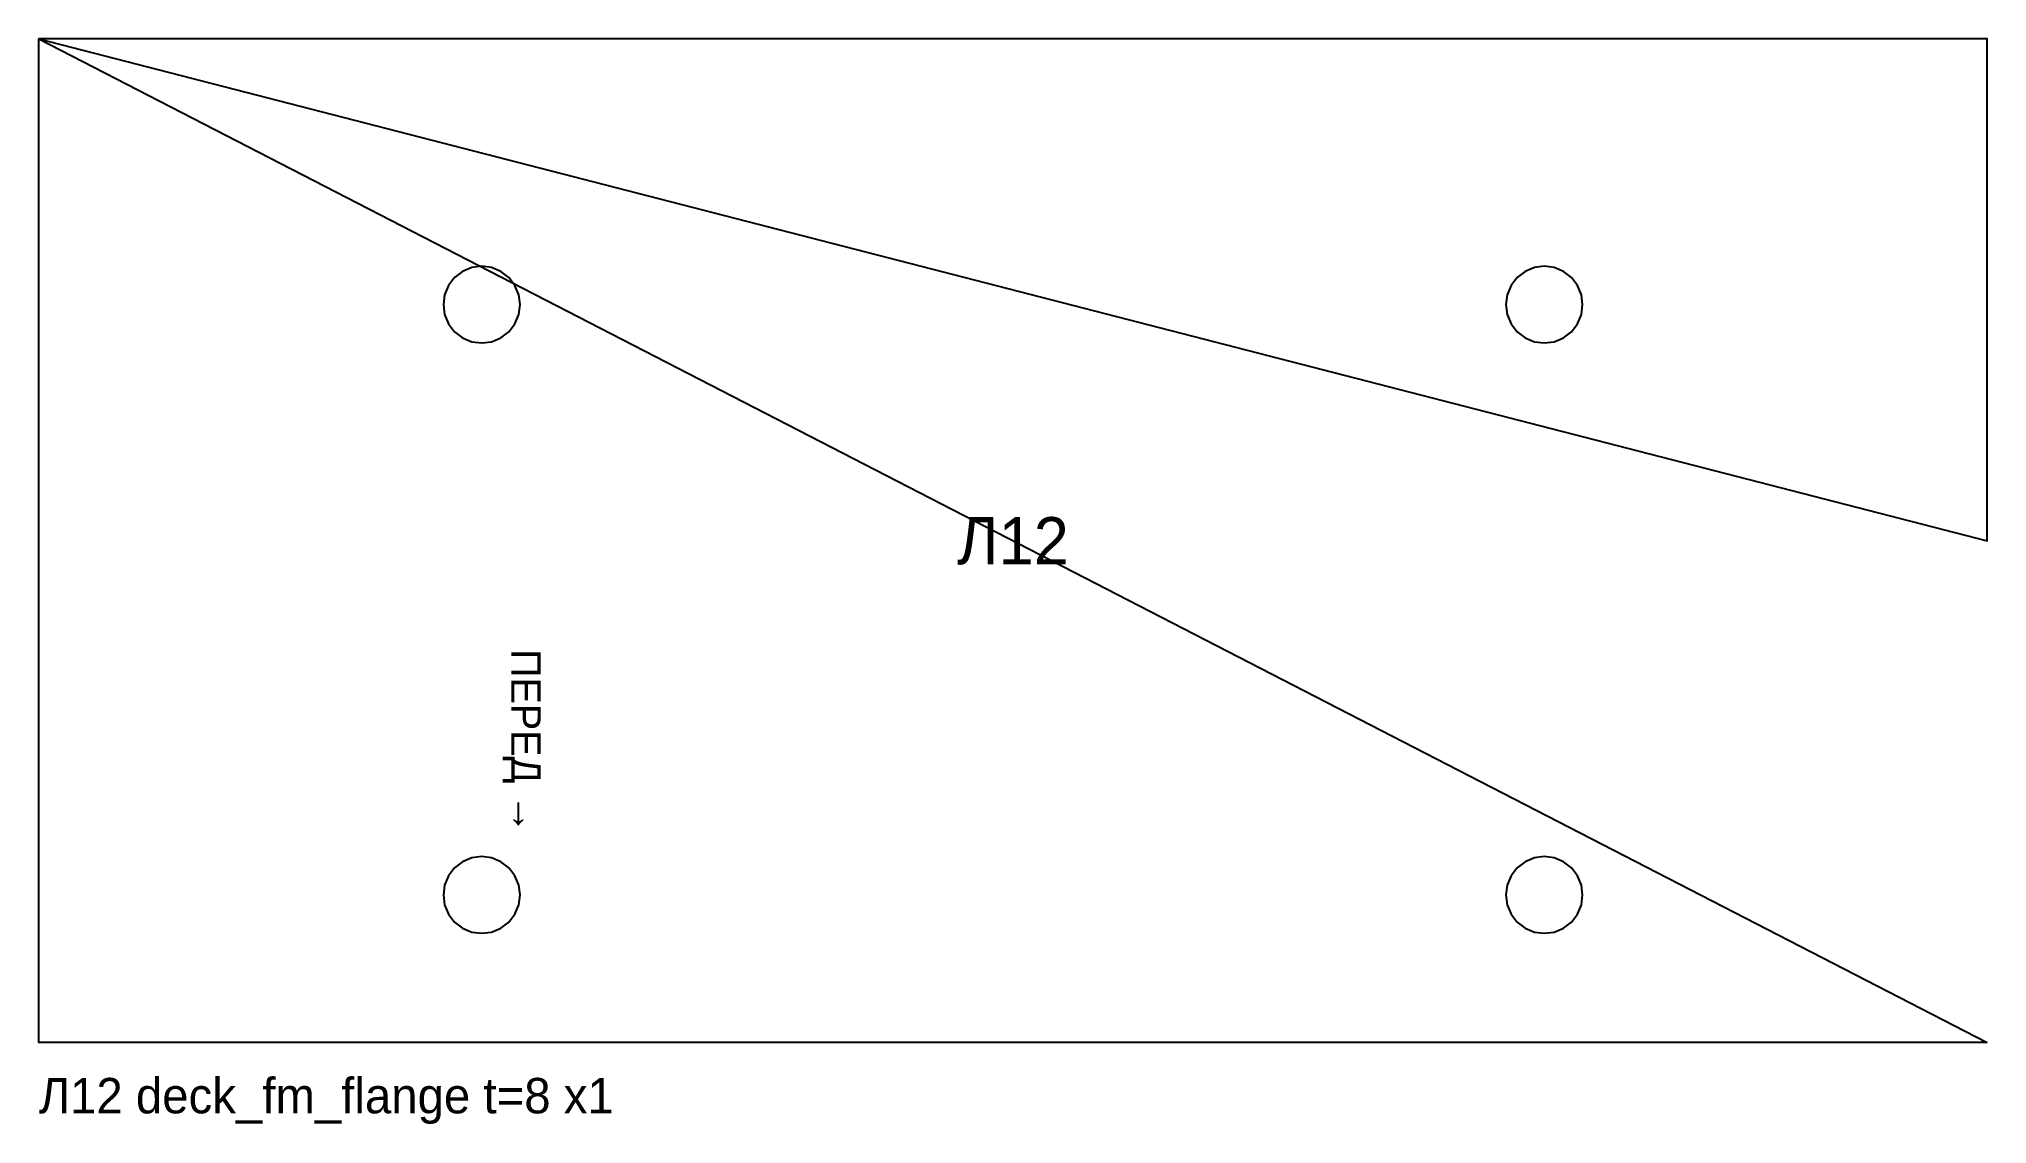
# Model space of a CAD drawing. Header units: millimetres. Extents: x 0 to 330, y -14 to 170.
import ezdxf
from ezdxf.enums import TextEntityAlignment as Align

# ---------------------------------------------------------------- set-up
doc = ezdxf.new("R2010")
doc.units = ezdxf.units.MM

msp = doc.modelspace()

# ---------------------------------------------------------------- linework, layer by layer
at = {"layer": 'CUT'}
for points in [[(330, 0), (165, 0), (0, 0), (0, 85), (0, 170), (330, 85), (330, 170), (165, 170), (0, 170)], [(75, 131.5), (73.32, 131.28), (71.75, 130.63), (70.4, 129.6), (69.37, 128.25), (68.72, 126.68), (68.5, 125), (68.72, 123.32), (69.37, 121.75), (70.4, 120.4), (71.75, 119.37), (73.32, 118.72), (75, 118.5), (76.68, 118.72), (78.25, 119.37), (79.6, 120.4), (80.63, 121.75), (81.28, 123.32), (81.5, 125), (81.28, 126.68), (80.63, 128.25), (79.6, 129.6), (78.25, 130.63), (76.68, 131.28), (75, 131.5)], [(255, 131.5), (253.32, 131.28), (251.75, 130.63), (250.4, 129.6), (249.37, 128.25), (248.72, 126.68), (248.5, 125), (248.72, 123.32), (249.37, 121.75), (250.4, 120.4), (251.75, 119.37), (253.32, 118.72), (255, 118.5), (256.68, 118.72), (258.25, 119.37), (259.6, 120.4), (260.63, 121.75), (261.28, 123.32), (261.5, 125), (261.28, 126.68), (260.63, 128.25), (259.6, 129.6), (258.25, 130.63), (256.68, 131.28), (255, 131.5)], [(75, 31.5), (73.32, 31.28), (71.75, 30.63), (70.4, 29.6), (69.37, 28.25), (68.72, 26.68), (68.5, 25), (68.72, 23.32), (69.37, 21.75), (70.4, 20.4), (71.75, 19.37), (73.32, 18.72), (75, 18.5), (76.68, 18.72), (78.25, 19.37), (79.6, 20.4), (80.63, 21.75), (81.28, 23.32), (81.5, 25), (81.28, 26.68), (80.63, 28.25), (79.6, 29.6), (78.25, 30.63), (76.68, 31.28), (75, 31.5)], [(255, 31.5), (253.32, 31.28), (251.75, 30.63), (250.4, 29.6), (249.37, 28.25), (248.72, 26.68), (248.5, 25), (248.72, 23.32), (249.37, 21.75), (250.4, 20.4), (251.75, 19.37), (253.32, 18.72), (255, 18.5), (256.68, 18.72), (258.25, 19.37), (259.6, 20.4), (260.63, 21.75), (261.28, 23.32), (261.5, 25), (261.28, 26.68), (260.63, 28.25), (259.6, 29.6), (258.25, 30.63), (256.68, 31.28), (255, 31.5)]]:
    msp.add_lwpolyline(points, close=True, dxfattribs=at)

# ---------------------------------------------------------------- texts
at = {"layer": 'MARK'}
msp.add_text('Л12', height=8, dxfattribs=at).set_placement((165, 85), align=Align.MIDDLE_CENTER)
msp.add_text('ПЕРЕД →', height=5, rotation=-90, dxfattribs=at).set_placement((82.5, 51), align=Align.MIDDLE_CENTER)
at = {"layer": 'TEXT'}
msp.add_text('Л12 deck_fm_flange t=8 x1', height=6, dxfattribs=at).set_placement((0, -12))

doc.saveas('drawing.dxf')
